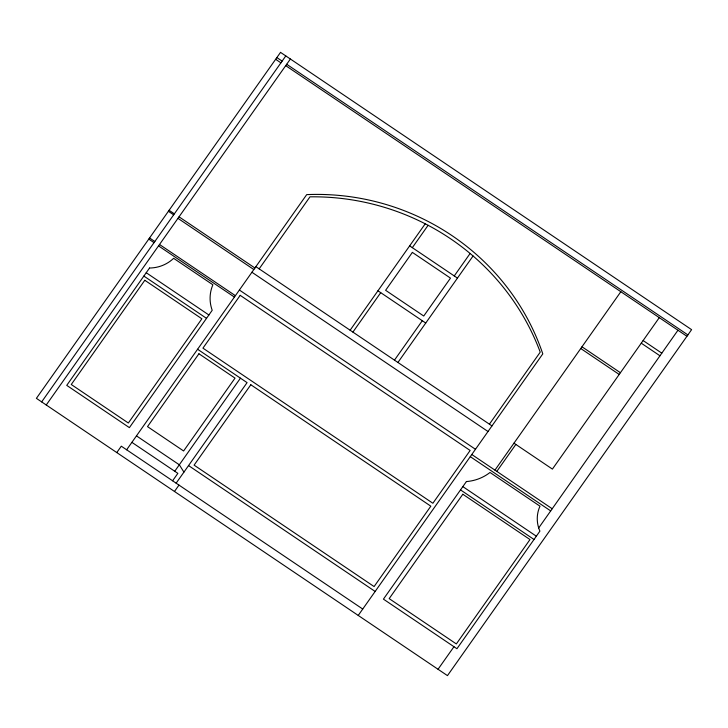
<?xml version="1.0" encoding="UTF-8"?>
<svg xmlns="http://www.w3.org/2000/svg" width="728" height="728" viewBox="0 0 728 728"><rect width="100%" height="100%" fill="white"/><g stroke="black" fill="none" stroke-linecap="round" stroke-linejoin="round"><path stroke-width="1.09" d="M41.66 401.883L285.795 55.92M46.255 404.986L290.39 59.023M116.789 452.57L121.294 446.182L362.735 609.045M126.645 449.786L306.706 194.622A235.554 228.947 10.7 0 1 542.797 353.881L358.231 615.433M259.159 268.86L309.982 196.833A239.13 232.423 10.7 0 1 540.231 352.152L489.407 424.169M174.747 471.262L240.449 378.16M172.609 480.789L177.859 473.355L131.895 442.351M176.131 483.174L247.074 382.637L197.588 349.258M174.474 491.482L178.979 485.094M350.123 330.221L425.225 223.796M412.33 247.656L428.11 225.298M352.907 332.095L380.726 292.665M394.476 360.132L422.295 320.711M454.263 275.939L470.115 253.481M397.925 362.462L473.064 255.983M494.949 470.124L620.847 291.71M496.824 471.389L515.843 444.435M659.286 317.645L552.406 469.096L513.968 443.17M438.038 669.269L453.963 646.71M538.693 527.946L677.959 330.239M276.868 57.567L282.127 61.116M286.686 64.264L687.896 334.907M285.713 65.647L686.923 336.291M275.648 59.296L280.908 62.845M643.115 340.549L661.788 353.144M641.268 343.179L659.941 355.774M581.981 346.783L620.42 372.718M580.762 348.521L619.2 374.447M409.655 245.855L457.457 278.096M377.941 290.791L425.744 323.041M255.883 266.648L491.973 425.907M179.033 216.817L254.918 268.004M169.096 210.292L174.356 213.841M168.396 211.293L173.655 214.842M177.96 218.345L253.845 269.542M251.924 272.254L488.015 431.513M239.385 290.035L475.475 449.294M471.79 454.509L552.224 508.763M159.514 244.49L235.399 295.677M149.568 237.974L154.827 241.514M148.767 239.103L154.027 242.651M158.522 245.891L234.407 297.079M470.279 456.656L550.714 510.92M146.228 272.727L208.891 314.987M462.835 486.613L536.336 536.199M143.862 276.076L206.515 318.345M460.515 489.899L534.015 539.484M188.543 465.574L375.148 591.455M136.464 435.872L179.316 464.783L183.929 472.117M280.535 52.37L36.4 398.343L447.465 675.63L691.6 329.657L280.535 52.37M149.54 268.022L66.739 385.367L129.393 427.636L212.203 310.292A36.373 35.354 10.7 0 1 212.885 284.784L173.637 258.313A35.281 34.289 10.7 0 1 149.54 268.022M144.808 280.28L71.262 384.502L128.337 423.004L201.883 318.782L144.808 280.28M198.926 353.772L147.511 426.626L183.611 450.978L235.026 378.123L198.926 353.772M240.195 295.35L202.939 348.139L432.887 503.257L470.142 450.468L240.195 295.35M250.823 384.757L194.103 465.137L374.101 586.568L430.83 506.178L250.823 384.757M412.366 252.398L385.613 290.299L423.741 316.025L450.486 278.114L412.366 252.398M466.402 481.563L383.429 599.135L456.938 648.721L539.903 531.149A31.968 31.067 10.7 0 1 539.985 506.188L490.008 472.472A43.671 42.452 10.7 0 1 466.402 481.563M462.826 494.248L389.18 598.625L456.338 643.934L529.993 539.557L462.826 494.248"/></g></svg>
